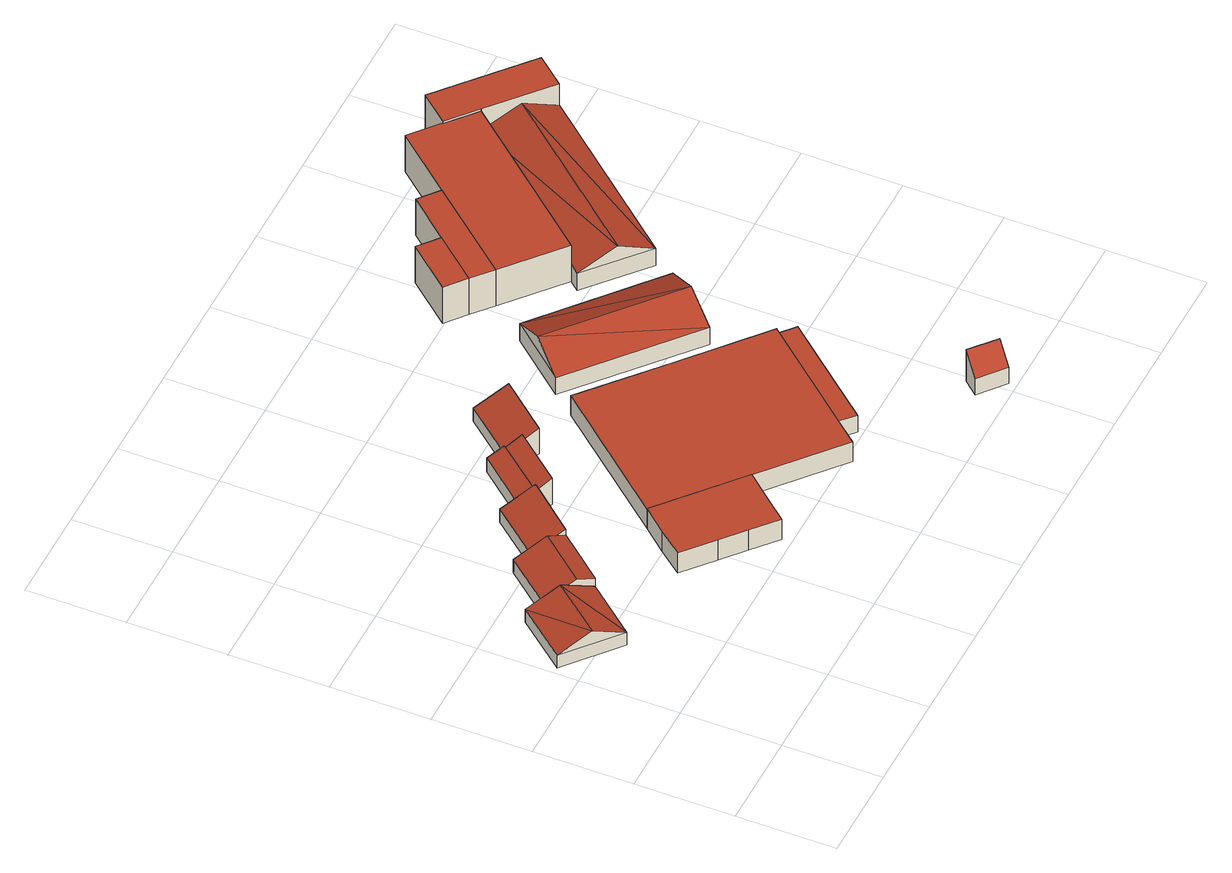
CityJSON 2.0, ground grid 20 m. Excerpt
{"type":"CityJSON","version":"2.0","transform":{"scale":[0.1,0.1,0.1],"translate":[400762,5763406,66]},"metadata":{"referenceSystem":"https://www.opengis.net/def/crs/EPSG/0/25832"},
"CityObjects":{
"building1":{"type":"Building","attributes":{"Gemeindeschluessel":"05515000","Geometrietyp2DReferenz":"3000","function":"31001_2700"},"children":["building1-1","building1-2","building1-3","building1-4","building1-5","building1-6"]},
"building1-1":{"type":"BuildingPart","attributes":{"roofType":"3100","measuredHeight":6.37},"parents":["building1"],"geometry":[{"type":"Solid","lod":"2","boundaries":[[[[0,1,2,3]],[[4,5,6,7,8]],[[3,2,9,10,11]],[[12,13,14,15,3,11]],[[16,14,13,17,18]],[[18,17,4,8]],[[15,0,3]],[[1,7,6,9,2]],[[1,0,8,7]],[[4,19,5]],[[9,6,5,10]],[[5,19,11,10]],[[17,13,12,19,4]],[[19,12,11]],[[15,14,16,0]],[[16,18,8,0]]]],"semantics":{"surfaces":[{"type":"WallSurface"},{"type":"RoofSurface"},{"type":"GroundSurface"},{"type":"ClosureSurface"}],"values":[[0,0,0,1,1,0,0,2,3,0,3,3,0,3,0,3]]}}]},
"building1-2":{"type":"BuildingPart","attributes":{"roofType":"2100","measuredHeight":6.41},"parents":["building1"],"geometry":[{"type":"Solid","lod":"2","boundaries":[[[[20,21,22,23]],[[24,25,21,20]],[[26,27,25,24]],[[28,29,27,26]],[[30,31,29,28]],[[30,28,26,24,20,23,32]],[[21,25,27,29,31,33,22]],[[33,31,30,32]],[[22,33,32,23]]]],"semantics":{"surfaces":[{"type":"WallSurface"},{"type":"RoofSurface"},{"type":"GroundSurface"},{"type":"ClosureSurface"}],"values":[[0,0,0,0,0,1,2,3,3]]}}]},
"building1-3":{"type":"BuildingPart","attributes":{"roofType":"3100","measuredHeight":6.39},"parents":["building1"],"geometry":[{"type":"Solid","lod":"2","boundaries":[[[[10,9,34,35]],[[36,37,6,5]],[[38,39,37,36]],[[40,41,39,38]],[[35,34,41,40]],[[42,43,44,35]],[[35,40,42]],[[38,36,5,19,12,43]],[[43,42,38]],[[44,11,10,35]],[[42,40,38]],[[9,6,37,39,41,34]],[[9,10,5,6]],[[44,43,12,11]],[[11,19,5,10]],[[12,19,11]]]],"semantics":{"surfaces":[{"type":"WallSurface"},{"type":"RoofSurface"},{"type":"GroundSurface"},{"type":"ClosureSurface"}],"values":[[0,0,0,0,0,1,1,1,1,0,0,2,3,0,3,3]]}}]},
"building1-4":{"type":"BuildingPart","attributes":{"roofType":"2100","measuredHeight":6.5},"parents":["building1"],"geometry":[{"type":"Solid","lod":"2","boundaries":[[[[45,46,47,48]],[[49,18,8,7,46,45]],[[50,51,1,0]],[[52,53,54,51,50]],[[48,47,55,56,57]],[[52,50,0,16,49,45,48,57]],[[46,7,1,51,54,55,47]],[[18,49,16]],[[1,7,8,0]],[[8,18,16,0]],[[53,52,57,56]],[[55,54,53,56]]]],"semantics":{"surfaces":[{"type":"WallSurface"},{"type":"RoofSurface"},{"type":"GroundSurface"},{"type":"ClosureSurface"}],"values":[[0,0,0,0,0,1,2,0,3,3,0,3]]}}]},
"building1-5":{"type":"BuildingPart","attributes":{"roofType":"2100","measuredHeight":4.92},"parents":["building1"],"geometry":[{"type":"Solid","lod":"2","boundaries":[[[[58,21,59,60]],[[61,23,22,21,58]],[[60,59,54,53]],[[56,62,63,61,58,60,53]],[[21,22,33,55,54,59]],[[62,56,64]],[[23,61,63,32]],[[22,23,32,33]],[[55,33,32,63,62,64]],[[54,55,64,56,53]]]],"semantics":{"surfaces":[{"type":"WallSurface"},{"type":"RoofSurface"},{"type":"GroundSurface"},{"type":"ClosureSurface"}],"values":[[0,0,0,1,2,0,0,3,3,3]]}}]},
"building1-6":{"type":"BuildingPart","attributes":{"roofType":"2100","measuredHeight":6.5},"parents":["building1"],"geometry":[{"type":"Solid","lod":"2","boundaries":[[[[65,66,31,30,67]],[[68,46,66,65]],[[69,47,46,68]],[[68,65,67,63,62,64,69]],[[31,66,46,47,55,33]],[[32,63,67,30]],[[31,33,32,30]],[[47,69,64,55]],[[64,62,63,32,33,55]]]],"semantics":{"surfaces":[{"type":"WallSurface"},{"type":"RoofSurface"},{"type":"GroundSurface"},{"type":"ClosureSurface"}],"values":[[0,0,0,1,2,0,3,3,3]]}}]},
"building2":{"type":"Building","attributes":{"Gemeindeschluessel":"05515000","Geometrietyp2DReferenz":"3000","function":"31001_2700"},"children":["building2-1","building2-2","building2-3"]},
"building2-1":{"type":"BuildingPart","attributes":{"roofType":"1000","measuredHeight":4.25},"parents":["building2"],"geometry":[{"type":"Solid","lod":"2","boundaries":[[[[70,71,72,73]],[[74,75,71,70]],[[76,77,75,74]],[[78,79,77,76]],[[74,70,73,78,76]],[[72,71,75,77,79]],[[79,78,73,72]]]],"semantics":{"surfaces":[{"type":"WallSurface"},{"type":"RoofSurface"},{"type":"GroundSurface"},{"type":"ClosureSurface"}],"values":[[0,0,0,0,1,2,3]]}}]},
"building2-2":{"type":"BuildingPart","attributes":{"roofType":"1000","measuredHeight":5.06},"parents":["building2"],"geometry":[{"type":"Solid","lod":"2","boundaries":[[[[80,81,82,83,84]],[[85,86,81,80]],[[87,88,86,85]],[[89,90,88,87]],[[91,92,90,89]],[[93,94,92,91]],[[95,96,97,94,93]],[[93,91,89,87,85,80,84,95]],[[81,86,88,90,92,94,97,82]],[[96,95,84,83]],[[82,97,96,83]]]],"semantics":{"surfaces":[{"type":"WallSurface"},{"type":"RoofSurface"},{"type":"GroundSurface"},{"type":"ClosureSurface"}],"values":[[0,0,0,0,0,0,0,1,2,0,3]]}}]},
"building2-3":{"type":"BuildingPart","attributes":{"roofType":"1000","measuredHeight":4.81},"parents":["building2"],"geometry":[{"type":"Solid","lod":"2","boundaries":[[[[98,99,100,101]],[[102,103,99,98]],[[104,73,72,103,102]],[[79,78,105]],[[106,107,79,105]],[[83,82,107,106]],[[108,109,97,96]],[[101,100,109,108]],[[96,83,106,105,104,102,98,101,108]],[[99,103,72,79,107,82,97,109,100]],[[73,104,105,78]],[[79,72,73,78]],[[82,83,96,97]]]],"semantics":{"surfaces":[{"type":"WallSurface"},{"type":"RoofSurface"},{"type":"GroundSurface"},{"type":"ClosureSurface"}],"values":[[0,0,0,0,0,0,0,0,1,2,0,3,3]]}}]},
"building3":{"type":"Building","attributes":{"Gemeindeschluessel":"05515000","Geometrietyp2DReferenz":"3000","function":"51009_1610","roofType":"2100","measuredHeight":7.84},"geometry":[{"type":"Solid","lod":"2","boundaries":[[[[110,111,112,113]],[[114,115,111,110]],[[116,117,115,114]],[[113,112,117,116]],[[114,110,113,116]],[[111,115,117,112]]]],"semantics":{"surfaces":[{"type":"WallSurface"},{"type":"RoofSurface"},{"type":"GroundSurface"}],"values":[[0,0,0,0,1,2]]}}]},
"building4":{"type":"Building","attributes":{"Gemeindeschluessel":"05515000","Geometrietyp2DReferenz":"3000","function":"31001_2700","roofType":"3100","measuredHeight":7.75},"geometry":[{"type":"Solid","lod":"2","boundaries":[[[[118,119,120,121]],[[122,123,119,118]],[[124,125,123,122]],[[121,120,125,124]],[[118,126,122]],[[124,127,121]],[[126,118,121]],[[121,127,126]],[[122,126,127]],[[127,124,122]],[[119,123,125,120]]]],"semantics":{"surfaces":[{"type":"WallSurface"},{"type":"RoofSurface"},{"type":"GroundSurface"}],"values":[[0,0,0,0,0,0,1,1,1,1,2]]}}]},
"building5":{"type":"Building","attributes":{"Gemeindeschluessel":"05515000","Geometrietyp2DReferenz":"3000","function":"51003_1201"},"children":["building5-1","building5-2","building5-3","building5-4"]},
"building5-1":{"type":"BuildingPart","attributes":{"roofType":"1000","measuredHeight":9},"parents":["building5"],"geometry":[{"type":"Solid","lod":"2","boundaries":[[[[128,129,130,131]],[[132,133,129,128]],[[134,135,133,132]],[[128,131,134,132]],[[130,129,133,135]],[[131,130,135,134]]]],"semantics":{"surfaces":[{"type":"WallSurface"},{"type":"RoofSurface"},{"type":"GroundSurface"},{"type":"ClosureSurface"}],"values":[[0,0,0,1,2,3]]}}]},
"building5-2":{"type":"BuildingPart","attributes":{"roofType":"1000","measuredHeight":9},"parents":["building5"],"geometry":[{"type":"Solid","lod":"2","boundaries":[[[[136,137,138,139]],[[131,130,140,141]],[[139,138,135,134]],[[131,141,136,139,134]],[[137,140,130,135,138]],[[137,136,141,140]],[[134,135,130,131]]]],"semantics":{"surfaces":[{"type":"WallSurface"},{"type":"RoofSurface"},{"type":"GroundSurface"},{"type":"ClosureSurface"}],"values":[[0,0,0,1,2,3,3]]}}]},
"building5-3":{"type":"BuildingPart","attributes":{"roofType":"9999","measuredHeight":9.01},"parents":["building5"],"geometry":[{"type":"Solid","lod":"2","boundaries":[[[[142,143,144,145,136,141,146]],[[145,147,137,136]],[[144,148,147,145]],[[146,149,150,142]],[[141,140,149,146]],[[137,140,141,136]],[[148,144,143,151]],[[151,143,142,150]],[[137,147,148,151,150,149,140]]]],"semantics":{"surfaces":[{"type":"RoofSurface"},{"type":"WallSurface"},{"type":"GroundSurface"}],"values":[[0,1,1,1,1,1,1,1,2]]}}]},
"building5-4":{"type":"BuildingPart","attributes":{"roofType":"1000","measuredHeight":9.58},"parents":["building5"],"geometry":[{"type":"Solid","lod":"2","boundaries":[[[[152,153,148,144,154]],[[155,156,153,152]],[[157,158,156,155]],[[159,160,158,157]],[[161,142,150,160,159]],[[161,159,157,155,152,154,162]],[[153,156,158,160,150,151,148]],[[142,161,162,143]],[[151,150,142,143]],[[143,162,154,144]],[[148,151,143,144]]]],"semantics":{"surfaces":[{"type":"WallSurface"},{"type":"RoofSurface"},{"type":"GroundSurface"},{"type":"ClosureSurface"}],"values":[[0,0,0,0,0,1,2,0,3,0,3]]}}]},
"building6":{"type":"Building","attributes":{"Gemeindeschluessel":"05515000","Geometrietyp2DReferenz":"3000","function":"31001_2700","roofType":"5000","measuredHeight":7.79},"geometry":[{"type":"Solid","lod":"2","boundaries":[[[[163,149,164,165]],[[166,160,149,163]],[[167,158,160,166]],[[168,169,158,167]],[[165,164,169,168]],[[170,166,171]],[[163,165,171,166]],[[167,170,168]],[[171,168,170]],[[170,167,166]],[[171,165,168]],[[149,160,158,169,164]]]],"semantics":{"surfaces":[{"type":"WallSurface"},{"type":"RoofSurface"},{"type":"GroundSurface"}],"values":[[0,0,0,0,0,1,1,1,1,0,0,2]]}}]}
},
"vertices":[
[227,598,40],[227,598,7],[201,620,7],[201,620,40],[200,458,40],[200,458,39],[200,458,7],[280,553,7],[280,553,40],[121,525,7],[121,525,39],[121,525,40],[160,492,64],[172,482,71],[252,577,71],[227,598,56],[267,564,64],[200,458,59],[280,553,59],[199,459,40],
[444,750,40],[444,750,7],[445,749,7],[445,749,40],[526,847,40],[526,847,7],[580,802,71],[580,802,7],[498,705,71],[498,705,7],[470,725,56],[470,725,7],[442,746,40],[442,746,7],
[94,548,7],[94,548,39],[198,456,39],[198,456,7],[116,358,39],[116,358,7],[10,447,39],[10,447,7],[63,402,71],[147,503,71],[121,525,55],
[362,649,72],[362,649,7],[361,650,7],[361,650,72],[280,553,72],[309,696,40],[309,696,7],[335,674,56],[335,674,40],[335,674,7],[363,651,7],[363,651,57],[363,651,72],
[444,750,56],[418,772,7],[418,772,40],[445,749,56],[432,734,56],[442,746,56],[363,651,56],
[389,629,72],[389,629,7],[470,725,72],[362,649,57],[361,650,56],
[947,400,51],[947,400,9],[917,426,9],[917,426,51],[849,285,51],[849,285,9],[784,208,51],[784,208,9],[754,234,51],[754,234,9],
[513,260,59],[513,260,9],[560,314,9],[560,314,57],[560,314,59],[477,217,59],[477,217,9],[427,260,59],[427,260,9],[381,299,59],[381,299,9],[320,351,59],[320,351,9],[360,399,59],[360,399,9],[402,448,59],[402,448,57],[402,448,9],
[768,560,57],[768,560,9],[672,642,9],[672,642,57],[921,430,57],[921,430,9],[917,426,57],[754,234,57],[712,185,57],[712,185,9],[611,694,57],[611,694,9],
[992,5,68],[992,5,28],[1017,34,28],[1017,34,107],[941,48,68],[941,48,28],[967,77,107],[967,77,28],
[984,663,46],[984,663,4],[752,859,4],[752,859,46],[884,545,46],[884,545,4],[652,742,46],[652,742,4],[934,604,81],[702,801,81],
[736,1003,92],[736,1003,2],[776,970,2],[776,970,92],[812,1092,92],[812,1092,2],[852,1059,92],[852,1059,2],
[963,1109,92],[963,1109,2],[923,1142,2],[923,1142,92],[816,935,2],[816,935,92],
[1177,1129,92],[1120,1178,92],[1121,1179,92],[1064,1227,92],[930,839,92],[1064,1227,2],[1121,1179,2],[930,839,2],[1177,1129,2],[1120,1178,2],
[1169,1235,97],[1169,1235,2],[1121,1179,97],[1343,1086,97],[1343,1086,2],[1294,1028,97],[1294,1028,2],[1178,1129,97],[1178,1129,2],[1177,1129,97],[1120,1178,97],
[930,839,45],[913,819,2],[913,819,45],[1178,1129,45],[1294,1028,45],[1030,718,45],[1030,718,2],[1238,1077,80],[974,767,80]
]}
